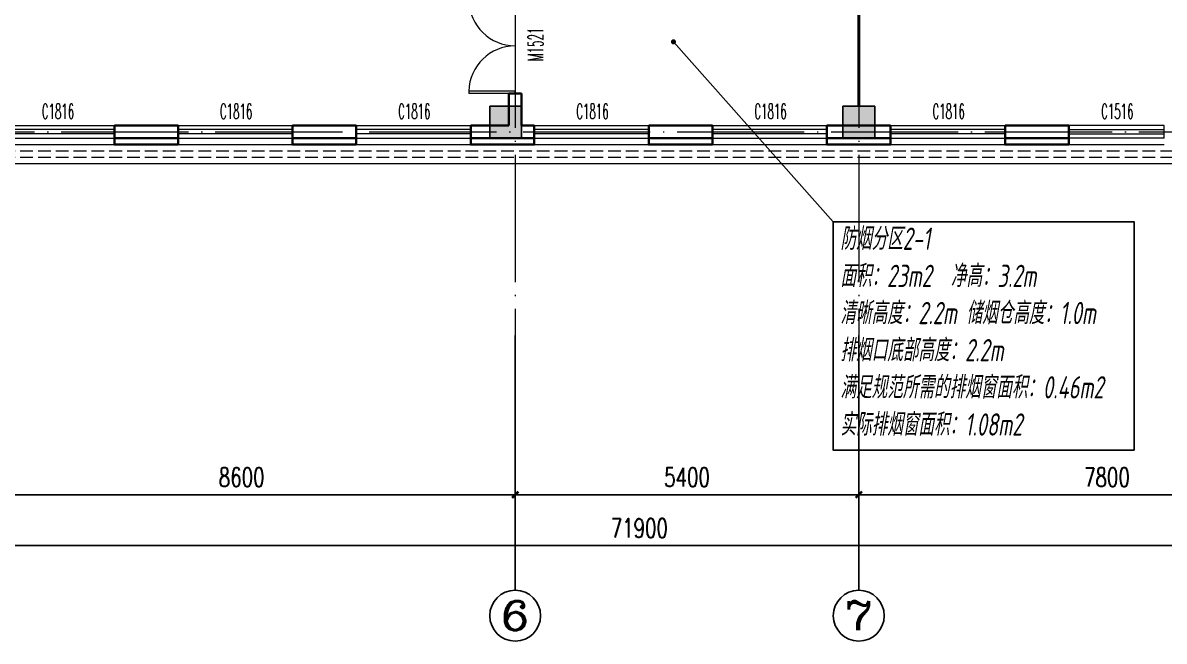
# Model space of a CAD drawing. Extents: x 1247970 to 1725648, y 860327 to 1277876.
# Drawn here: x 1319449 to 1337388, y 1052348 to 1062059 of the extents above; entities that cross this region are included whole.
import ezdxf
from ezdxf.enums import TextEntityAlignment as Align

# ---------------------------------------------------------------- set-up
doc = ezdxf.new("R2010")
doc.units = 0
doc.header["$LTSCALE"] = 1000
doc.header["$MEASUREMENT"] = 0
doc.linetypes.add('DASH', pattern=[0.35, 0.25, -0.1])
doc.linetypes.add('DOTE', pattern=[2.42, 2, -0.2, 0.02, -0.2])
doc.layers.get('0').update_dxf_attribs({"color": 254})
for name, color, linetype in [('AXIS', 254, 'Continuous'), ('AXIS_TEXT', 7, 'Continuous'), ('C-AXIS(轴号)', 254, 'Continuous'), ('C-AXIS-T(字)', 254, 'Continuous'), ('H-DYCB', 2, 'DASH'), ('H-排烟窗', 3, 'Continuous'), ('S-COLU-HATCH', 251, 'Continuous'), ('S-COLU-LINE1', 254, 'Continuous')]:
    doc.layers.add(name, color=color, linetype=linetype)
for name, color, linetype, lineweight in [('DOTE', 14, 'DOTE', 9), ('WALL', 254, 'Continuous', 40), ('WINDOW', 254, 'Continuous', 15), ('WINDOW_TEXT', 251, 'Continuous', 25), ('平面-看线', 251, 'Continuous', 15)]:
    doc.layers.add(name, color=color, linetype=linetype, lineweight=lineweight)
doc.styles.add('_TCH_AXIS', font='COMPLEX', dxfattribs={"bigfont": 'GBCBIG'})
doc.styles.add('_TCH_DIM_T3', font='SIMPLEX.shx', dxfattribs={"width": 0.705882, "bigfont": 'GBCBIG.shx'})
doc.styles.add('_TCH_WINDOW', font='SIMPLEX.shx', dxfattribs={"width": 0.7, "height": 3.5, "bigfont": 'GBCBIG.shx'})
doc.styles.add('COMPLEX', font='COMPLEX')
doc.styles.add('HZTXT', font='tssdeng.shx', dxfattribs={"width": 0.7, "bigfont": 'hztxt.shx'})
doc.dimstyles.new('_TCH_ARCH&&100', dxfattribs={"dimtxt": 297.5, "dimasz": 100, "dimexe": 250, "dimexo": 300, "dimgap": 126.25, "dimtad": 1, "dimdec": 0, "dimzin": 0, "dimdsep": 46, "dimtxsty": '_TCH_DIM_T3', "dimblk": 'ARCHTICK', "dimcen": 0.09, "dimclrt": 256, "dimazin": 2, "dimtfac": 1, "dimtdec": 0, "dimtix": 1, "dimtmove": 2, "dimatfit": 3, "dimfxl": 0, "dimtolj": 1, "dimtzin": 0, "dimarcsym": 0})

# ---------------------------------------------------------------- blocks, each defined once
blk = doc.blocks.new('rewerwer')
at = {"layer": 'S-COLU-HATCH'}
h = blk.add_hatch(color=256, dxfattribs=at)
h.dxf.hatch_style = 1
h.paths.add_polyline_path([(1326788, 1137956), (1327288, 1137956), (1327288, 1137456), (1326788, 1137456)])
h = blk.add_hatch(color=256, dxfattribs=at)
h.dxf.hatch_style = 1
h.paths.add_polyline_path([(1332338, 1137956), (1332838, 1137956), (1332838, 1137456), (1332338, 1137456)])
at = {"layer": 'S-COLU-LINE1'}
for points in [[(1326788, 1137956), (1327288, 1137956), (1327288, 1137456), (1326788, 1137456)], [(1332338, 1137956), (1332838, 1137956), (1332838, 1137456), (1332338, 1137456)]]:
    blk.add_lwpolyline(points, close=True, dxfattribs=at)
blk = doc.blocks.new('_ArchTick')
at = {"color": 0, "linetype": 'ByBlock', "const_width": 0.4}
blk.add_lwpolyline([(-0.5, -0.5), (0.5, 0.5)], dxfattribs=at)
blk = doc.blocks.new('*D91')
at = {"layer": 'AXIS', "color": 0, "lineweight": -2, "transparency": 16777216}
for p, q in [((1293188, 1056848), (1293188, 1053598)), ((1365088, 1056848), (1365088, 1053598)), ((1293188, 1053848), (1365088, 1053848))]:
    blk.add_line(p, q, dxfattribs=at)
at = {"layer": 'Defpoints', "color": 0, "transparency": 16777216}
for p in [(1293188, 1057148), (1365088, 1057148), (1365088, 1053848)]:
    blk.add_point(p, dxfattribs=at)
at = {"layer": 'AXIS', "color": 0, "lineweight": -2, "transparency": 16777216, "xscale": 100, "yscale": 100, "zscale": 100, "rotation": 180}
blk.add_blockref('_ArchTick', (1293188, 1053848), dxfattribs=at)
at = {"layer": 'AXIS', "color": 0, "lineweight": -2, "transparency": 16777216, "xscale": 100, "yscale": 100, "zscale": 100}
blk.add_blockref('_ArchTick', (1365088, 1053848), dxfattribs=at)
at = {"layer": 'AXIS', "transparency": 16777216, "insert": (1329138, 1054123), "char_height": 297.5, "attachment_point": 5, "style": '_TCH_DIM_T3'}
blk.add_mtext('\\A1;71900', dxfattribs=at)
blk = doc.blocks.new('*D98')
at = {"layer": 'AXIS', "color": 0, "lineweight": -2, "transparency": 16777216}
for p, q in [((1318588, 1056848), (1318588, 1054398)), ((1327188, 1056848), (1327188, 1054398)), ((1318588, 1054648), (1327188, 1054648))]:
    blk.add_line(p, q, dxfattribs=at)
at = {"layer": 'Defpoints', "color": 0, "transparency": 16777216}
for p in [(1318588, 1057148), (1327188, 1057148), (1327188, 1054648)]:
    blk.add_point(p, dxfattribs=at)
at = {"layer": 'AXIS', "color": 0, "lineweight": -2, "transparency": 16777216, "xscale": 100, "yscale": 100, "zscale": 100, "rotation": 180}
blk.add_blockref('_ArchTick', (1318588, 1054648), dxfattribs=at)
at = {"layer": 'AXIS', "color": 0, "lineweight": -2, "transparency": 16777216, "xscale": 100, "yscale": 100, "zscale": 100}
blk.add_blockref('_ArchTick', (1327188, 1054648), dxfattribs=at)
at = {"layer": 'AXIS', "transparency": 16777216, "insert": (1322888, 1054923), "char_height": 297.5, "attachment_point": 5, "style": '_TCH_DIM_T3'}
blk.add_mtext('\\A1;8600', dxfattribs=at)
blk = doc.blocks.new('*D99')
at = {"layer": 'AXIS', "color": 0, "lineweight": -2, "transparency": 16777216}
for p, q in [((1327188, 1056848), (1327188, 1054398)), ((1332588, 1056848), (1332588, 1054398)), ((1327188, 1054648), (1332588, 1054648))]:
    blk.add_line(p, q, dxfattribs=at)
at = {"layer": 'Defpoints', "color": 0, "transparency": 16777216}
for p in [(1327188, 1057148), (1332588, 1057148), (1332588, 1054648)]:
    blk.add_point(p, dxfattribs=at)
at = {"layer": 'AXIS', "color": 0, "lineweight": -2, "transparency": 16777216, "xscale": 100, "yscale": 100, "zscale": 100, "rotation": 180}
blk.add_blockref('_ArchTick', (1327188, 1054648), dxfattribs=at)
at = {"layer": 'AXIS', "color": 0, "lineweight": -2, "transparency": 16777216, "xscale": 100, "yscale": 100, "zscale": 100}
blk.add_blockref('_ArchTick', (1332588, 1054648), dxfattribs=at)
at = {"layer": 'AXIS', "transparency": 16777216, "insert": (1329888, 1054923), "char_height": 297.5, "attachment_point": 5, "style": '_TCH_DIM_T3'}
blk.add_mtext('\\A1;5400', dxfattribs=at)
blk = doc.blocks.new('*D100')
at = {"layer": 'AXIS', "color": 0, "lineweight": -2, "transparency": 16777216}
for p, q in [((1332588, 1056848), (1332588, 1054398)), ((1340388, 1056848), (1340388, 1054398)), ((1332588, 1054648), (1340388, 1054648))]:
    blk.add_line(p, q, dxfattribs=at)
at = {"layer": 'Defpoints', "color": 0, "transparency": 16777216}
for p in [(1332588, 1057148), (1340388, 1057148), (1340388, 1054648)]:
    blk.add_point(p, dxfattribs=at)
at = {"layer": 'AXIS', "color": 0, "lineweight": -2, "transparency": 16777216, "xscale": 100, "yscale": 100, "zscale": 100, "rotation": 180}
blk.add_blockref('_ArchTick', (1332588, 1054648), dxfattribs=at)
at = {"layer": 'AXIS', "color": 0, "lineweight": -2, "transparency": 16777216, "xscale": 100, "yscale": 100, "zscale": 100}
blk.add_blockref('_ArchTick', (1340388, 1054648), dxfattribs=at)
at = {"layer": 'AXIS', "transparency": 16777216, "insert": (1336488, 1054923), "char_height": 297.5, "attachment_point": 5, "style": '_TCH_DIM_T3'}
blk.add_mtext('\\A1;7800', dxfattribs=at)
blk = doc.blocks.new('$DorLib2D$00000002')
for p, q in [((-0.5, 0), (-0.5, 0.4875)), ((-0.475, 0.4875), (-0.5, 0.4875)), ((-0.475, 0), (-0.475, 0.4875)), ((0.475, 0), (0.475, 0.4875)), ((0.475, 0.4875), (0.5, 0.4875)), ((0.5, 0), (0.5, 0.4875)), ((-0.5, 0), (-0.475, 0)), ((0.5, 0), (0.475, 0))]:
    blk.add_line(p, q)
at = {"lineweight": 13}
for centre, start, end in [((-0.4875, 0), 0, 88.53072), ((0.4875, 0), 91.46928, 180)]:
    blk.add_arc(centre, 0.4875, start, end, dxfattribs=at)
blk = doc.blocks.new('$WINLIB2D$00000001')
at = {"color": 0}
for points in [[(-0.5, 0.5), (-0.5, -0.5)], [(-0.5, 0.5), (0.5, 0.5)], [(0.5, -0.5), (0.5, 0.5)], [(0.5, 0.1667), (-0.5, 0.1667)], [(0.5, -0.1667), (-0.5, -0.1667)], [(-0.5, -0.5), (0.5, -0.5)]]:
    blk.add_lwpolyline(points, dxfattribs=at)
blk = doc.blocks.new('_AXISO')
blk.add_circle((0, 0), 0.5)
at = {"layer": 'AXIS_TEXT', "style": 'COMPLEX', "width": 1.041667}
blk.add_attdef('A', text='', height=0.56, dxfattribs=at).set_placement((-0.25, -0.28), (0.25, -0.28), align=Align.FIT)

msp = doc.modelspace()

# ---------------------------------------------------------------- linework, layer by layer
at = {"layer": 'C-AXIS(轴号)'}
for p, q in [((1327187.7, 1057147.8), (1327187.7, 1053147.8)), ((1332587.7, 1057147.8), (1332587.7, 1053147.8))]:
    msp.add_line(p, q, dxfattribs=at)
at = {"layer": 'DOTE'}
for p, q in [((1327187.7, 1079347.8), (1327187.7, 1057147.8)), ((1332587.7, 1079347.8), (1332587.7, 1057147.8)), ((1291011.4, 1060347.8), (1368287.7, 1060347.8))]:
    msp.add_line(p, q, dxfattribs=at)
at = {"layer": 'H-DYCB', "const_width": 50}
msp.add_lwpolyline([(1332587.7, 1060747.8), (1332587.7, 1064747.8)], dxfattribs=at)
at = {"layer": 'H-排烟窗', "const_width": 40}
msp.add_lwpolyline([(1329688.3, 1061745.8, 1), (1329661.7, 1061775.7, 1)], format="xyb", close=True, dxfattribs=at)
at = {"layer": 'H-排烟窗'}
msp.add_lwpolyline([(1332184.1, 1058933.5), (1329675, 1061760.7)], dxfattribs=at)
msp.add_lwpolyline([(1332184.1, 1058933.5), (1336915.4, 1058933.5), (1336915.4, 1055349.1), (1332184.1, 1055349.1)], close=True, dxfattribs=at)
at = {"layer": 'WALL'}
for p, q in [((1327287.7, 1060947.8), (1327087.7, 1060947.8)), ((1327087.7, 1060947.8), (1327087.7, 1060447.8)), ((1327287.7, 1060447.8), (1327287.7, 1060947.8)), ((1321887.7, 1060447.8), (1320887.7, 1060447.8)), ((1320887.7, 1060447.8), (1320887.7, 1060247.8)), ((1321887.7, 1060247.8), (1321887.7, 1060447.8)), ((1324687.7, 1060447.8), (1323687.7, 1060447.8)), ((1323687.7, 1060447.8), (1323687.7, 1060247.8)), ((1324687.7, 1060247.8), (1324687.7, 1060447.8)), ((1327087.7, 1060447.8), (1326487.7, 1060447.8)), ((1326487.7, 1060447.8), (1326487.7, 1060247.8)), ((1327487.7, 1060447.8), (1327287.7, 1060447.8)), ((1327487.7, 1060247.8), (1327487.7, 1060447.8)), ((1330287.7, 1060447.8), (1329287.7, 1060447.8)), ((1329287.7, 1060447.8), (1329287.7, 1060247.8)), ((1330287.7, 1060247.8), (1330287.7, 1060447.8)), ((1333087.7, 1060447.8), (1332087.7, 1060447.8)), ((1332087.7, 1060447.8), (1332087.7, 1060247.8)), ((1333087.7, 1060247.8), (1333087.7, 1060447.8)), ((1335887.7, 1060447.8), (1334887.7, 1060447.8)), ((1334887.7, 1060447.8), (1334887.7, 1060247.8)), ((1335887.7, 1060247.8), (1335887.7, 1060447.8)), ((1320887.7, 1060247.8), (1321887.7, 1060247.8)), ((1323687.7, 1060247.8), (1324687.7, 1060247.8)), ((1326487.7, 1060247.8), (1327187.7, 1060247.8)), ((1327187.7, 1060247.8), (1327487.7, 1060247.8)), ((1329287.7, 1060247.8), (1330287.7, 1060247.8)), ((1332087.7, 1060247.8), (1333087.7, 1060247.8)), ((1334887.7, 1060247.8), (1335887.7, 1060247.8))]:
    msp.add_line(p, q, dxfattribs=at)
for points in [[(1321887.7, 1060247.8), (1321887.7, 1060147.8), (1320887.7, 1060147.8), (1320887.7, 1060247.8)], [(1324687.7, 1060247.8), (1324687.7, 1060147.8), (1323687.7, 1060147.8), (1323687.7, 1060247.8)], [(1327487.7, 1060247.8), (1327487.7, 1060147.8), (1326487.7, 1060147.8), (1326487.7, 1060247.8)], [(1330287.7, 1060247.8), (1330287.7, 1060147.8), (1329287.7, 1060147.8), (1329287.7, 1060247.8)], [(1333087.7, 1060247.8), (1333087.7, 1060147.8), (1332087.7, 1060147.8), (1332087.7, 1060247.8)], [(1335887.7, 1060247.8), (1335887.7, 1060147.8), (1334887.7, 1060147.8), (1334887.7, 1060247.8)]]:
    msp.add_lwpolyline(points, dxfattribs=at)
at = {"layer": '平面-看线'}
for points in [[(1293087.7, 1060247.8), (1293087.7, 1059847.8), (1365587.7, 1059847.8), (1365587.7, 1070547.8), (1357887.7, 1070547.8), (1357887.7, 1072447.8), (1349137.7, 1072447.8)], [(1319087.7, 1060147.8), (1320887.7, 1060147.8)], [(1321887.7, 1060147.8), (1323687.7, 1060147.8)], [(1324687.7, 1060147.8), (1326487.7, 1060147.8)], [(1327487.7, 1060147.8), (1329287.7, 1060147.8)], [(1330287.7, 1060147.8), (1332087.7, 1060147.8)], [(1333087.7, 1060147.8), (1334887.7, 1060147.8)], [(1335887.7, 1060147.8), (1337387.7, 1060147.8)]]:
    msp.add_lwpolyline(points, dxfattribs=at)
at = {"layer": '平面-看线', "linetype": 'DASH', "ltscale": 0.8}
for points in [[(1293087.7, 1059947.8), (1365487.7, 1059947.8), (1365487.7, 1070447.8), (1357787.7, 1070447.8), (1357787.7, 1072347.8), (1349137.7, 1072347.8)], [(1293087.7, 1060047.8), (1365387.7, 1060047.8), (1365387.7, 1070347.8), (1357687.7, 1070347.8), (1357687.7, 1072247.8), (1349137.7, 1072247.8)]]:
    msp.add_lwpolyline(points, dxfattribs=at)

# ---------------------------------------------------------------- block references
at = {"layer": 'C-AXIS(轴号)'}
ref = msp.add_blockref('_AXISO', (1327187.7, 1052747.8), dxfattribs=dict(at, xscale=800, yscale=800, zscale=800))
ref.add_attrib('A', '6', dxfattribs={"layer": 'C-AXIS-T(字)', "height": 452.5, "style": '_TCH_AXIS', "width": 1.5}).set_placement((1326961.4, 1052521.5), (1327414, 1052521.5), align=Align.FIT)
ref = msp.add_blockref('_AXISO', (1332587.7, 1052747.8), dxfattribs=dict(at, xscale=800, yscale=800, zscale=800))
ref.add_attrib('A', '7', dxfattribs={"layer": 'C-AXIS-T(字)', "height": 452.5, "style": '_TCH_AXIS', "width": 1.5}).set_placement((1332361.4, 1052521.5), (1332814, 1052521.5), align=Align.FIT)
at = {"layer": 'S-COLU-LINE1'}
msp.add_blockref('rewerwer', (0, -77208.4), dxfattribs=at)
at = {"layer": 'WINDOW'}
ref = msp.add_blockref('$DorLib2D$00000002', (1327187.7, 1061697.8), dxfattribs=dict(at, xscale=-1500, yscale=-1500, zscale=-1500, rotation=270.0000000000563))
ref.add_attrib('A', 'M1521', (1327626.7, 1061459.8), dxfattribs={"layer": 'WINDOW_TEXT', "height": 238, "rotation": 90, "style": '_TCH_WINDOW', "width": 0.494118})
ref = msp.add_blockref('$WINLIB2D$00000001', (1319987.7, 1060347.8), dxfattribs=dict(at, xscale=-1800, yscale=200, zscale=-1800, rotation=179.9999999999978))
ref.add_attrib('A', 'C1816', (1319746.9, 1060548.8), dxfattribs={"layer": 'WINDOW_TEXT', "height": 238, "rotation": 360, "style": '_TCH_WINDOW', "width": 0.494118})
ref = msp.add_blockref('$WINLIB2D$00000001', (1322787.7, 1060347.8), dxfattribs=dict(at, xscale=-1800, yscale=200, zscale=-1800, rotation=179.9999999999978))
ref.add_attrib('A', 'C1816', (1322546.9, 1060548.8), dxfattribs={"layer": 'WINDOW_TEXT', "height": 238, "rotation": 360, "style": '_TCH_WINDOW', "width": 0.494118})
ref = msp.add_blockref('$WINLIB2D$00000001', (1325587.7, 1060347.8), dxfattribs=dict(at, xscale=-1800, yscale=200, zscale=-1800, rotation=179.9999999999978))
ref.add_attrib('A', 'C1816', (1325346.9, 1060548.8), dxfattribs={"layer": 'WINDOW_TEXT', "height": 238, "rotation": 360, "style": '_TCH_WINDOW', "width": 0.494118})
ref = msp.add_blockref('$WINLIB2D$00000001', (1328387.7, 1060347.8), dxfattribs=dict(at, xscale=-1800, yscale=200, zscale=-1800, rotation=179.9999999999976))
ref.add_attrib('A', 'C1816', (1328146.9, 1060548.8), dxfattribs={"layer": 'WINDOW_TEXT', "height": 238, "rotation": 360, "style": '_TCH_WINDOW', "width": 0.494118})
ref = msp.add_blockref('$WINLIB2D$00000001', (1331187.7, 1060347.8), dxfattribs=dict(at, xscale=-1800, yscale=200, zscale=-1800, rotation=179.9999999999976))
ref.add_attrib('A', 'C1816', (1330946.9, 1060548.8), dxfattribs={"layer": 'WINDOW_TEXT', "height": 238, "rotation": 360, "style": '_TCH_WINDOW', "width": 0.494118})
ref = msp.add_blockref('$WINLIB2D$00000001', (1333987.7, 1060347.8), dxfattribs=dict(at, xscale=-1800, yscale=200, zscale=-1800, rotation=179.9999999999976))
ref.add_attrib('A', 'C1816', (1333746.9, 1060548.8), dxfattribs={"layer": 'WINDOW_TEXT', "height": 238, "rotation": 360, "style": '_TCH_WINDOW', "width": 0.494118})
ref = msp.add_blockref('$WINLIB2D$00000001', (1336637.7, 1060347.8), dxfattribs=dict(at, xscale=1500, yscale=200, zscale=1500, rotation=179.9999999999976))
ref.add_attrib('A', 'C1516', (1336396.9, 1060548.8), dxfattribs={"layer": 'WINDOW_TEXT', "height": 238, "rotation": 360, "style": '_TCH_WINDOW', "width": 0.494118})

# ---------------------------------------------------------------- texts
at = {"layer": 'H-排烟窗', "insert": (1332296.2, 1058843.1), "char_height": 350, "attachment_point": 1, "style": 'HZTXT'}
msp.add_mtext_dynamic_manual_height_columns('{\\Q10;防烟分区2-1\\P面积：23m2  净高：3.2m\\P清晰高度：2.2m 储烟仓高度：1.0m\\P排烟口底部高度：2.2m\\P满足规范所需的排烟窗面积：0.46m2\\P实际排烟窗面积：1.08m2}', width=4619.244, gutter_width=1750, heights=[3494], dxfattribs=at)

# ---------------------------------------------------------------- dimensions: what is measured, and where the dimension line sits
at = {"layer": 'AXIS'}
for p1, p2, distance, text, picture, middle in [((1293187.7, 1057147.8), (1365087.7, 1057147.8), -3300, '71900', '*D91', (1329137.7, 1054122.8)), ((1318587.7, 1057147.8), (1327187.7, 1057147.8), -2500, '8600', '*D98', (1322887.7, 1054922.8)), ((1327187.7, 1057147.8), (1332587.7, 1057147.8), -2500, '5400', '*D99', (1329887.7, 1054922.8)), ((1332587.7, 1057147.8), (1340387.7, 1057147.8), -2500, '7800', '*D100', (1336487.7, 1054922.8))]:
    dim = msp.add_aligned_dim(p1=p1, p2=p2, distance=distance, text=text, dimstyle='_TCH_ARCH&&100', dxfattribs=at)
    dim.commit()
    dim.dimension.update_dxf_attribs({"geometry": picture, "text_midpoint": middle})

doc.saveas('drawing.dxf')
